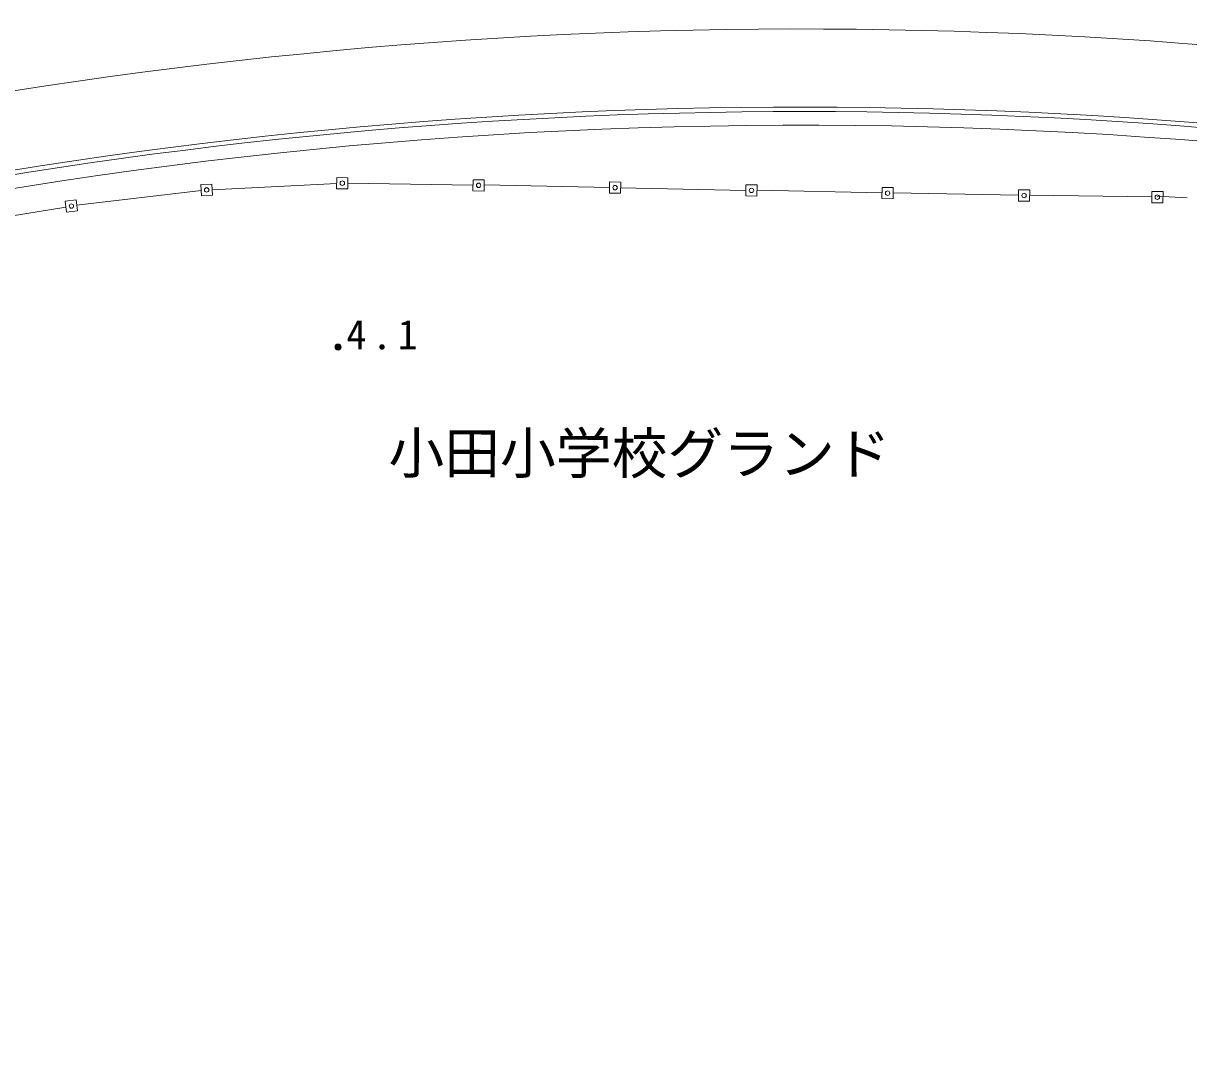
# Model space of a CAD drawing. Units: millimetres, scale not verified. Extents: x 40000 to 680000, y 20000 to 380000.
# Drawn here: x 223130 to 275356, y 264502 to 310968 of the extents above; entities that cross this region are included whole.
import ezdxf
from ezdxf.enums import TextEntityAlignment as Align

# ---------------------------------------------------------------- set-up
doc = ezdxf.new("R2010")
doc.units = ezdxf.units.MM
doc.header["$LTSCALE"] = 1000
doc.layers.add('M-BGD', color=7, linetype='Continuous', lineweight=13)
doc.layers.add('M-STR-STRC', color=7, linetype='Continuous', lineweight=13)
doc.styles.add('ＭＳ ゴシック', font='')
doc.styles.get('ＭＳ ゴシック').set_extended_font_data('MS Gothic')

msp = doc.modelspace()

# ---------------------------------------------------------------- linework, layer by layer
at = {"layer": 'M-BGD'}
for p, q in [((237181, 304053), (237173, 303553)), ((237681, 304045), (237181, 304053)), ((237681, 304045), (237673, 303545)), ((243287, 303955), (243279, 303455)), ((243787, 303947), (243287, 303955)), ((231099, 303466), (225534, 302808)), ((231584, 303760), (231085, 303734)), ((231111, 303234), (231085, 303734)), ((231611, 303260), (231584, 303760)), ((237177, 303790), (231598, 303503)), ((237673, 303545), (237173, 303553)), ((243283, 303712), (237677, 303802)), ((243779, 303447), (243279, 303455)), ((243787, 303947), (243779, 303447)), ((249400, 303608), (243783, 303728)), ((249405, 303856), (249395, 303355)), ((249905, 303845), (249405, 303856)), ((249905, 303845), (249895, 303345)), ((255512, 303471), (249900, 303596)), ((255517, 303730), (255507, 303230)), ((256017, 303720), (255517, 303730)), ((256017, 303720), (256007, 303220)), ((261612, 303360), (256012, 303480)), ((261616, 303608), (261607, 303108)), ((262116, 303599), (261616, 303608)), ((262116, 303599), (262107, 303099)), ((267731, 303500), (267725, 303000)), ((268231, 303494), (267731, 303500)), ((268231, 303494), (268225, 302994)), ((225505, 303053), (225008, 302992)), ((225008, 302992), (225069, 302496)), ((225505, 303053), (225565, 302556)), ((231611, 303260), (231111, 303234)), ((249895, 303345), (249395, 303355)), ((256007, 303220), (255507, 303230)), ((262107, 303099), (261607, 303108)), ((267728, 303255), (262112, 303369)), ((268225, 302994), (267725, 303000)), ((273704, 303192), (268229, 303259)), ((273707, 303426), (273700, 302926)), ((273700, 302926), (274200, 302920)), ((273707, 303426), (274207, 303420)), ((275285, 303146), (273938, 303215)), ((274207, 303420), (274200, 302920)), ((225040, 302731), (219561, 301824)), ((225565, 302556), (225069, 302496))]:
    msp.add_line(p, q, dxfattribs=at)
for centre, radius in [((231348, 303497), 100), ((237427, 303799), 100), ((243533, 303701), 100), ((249650, 303600), 100), ((255762, 303475), 100), ((261862, 303353), 100), ((267978, 303247), 100), ((273953, 303173), 100), ((225287, 302774), 100), ((237235, 296452), 135), ((237233, 296448), 108), ((237233, 296448), 81), ((237235, 296450), 54), ((237235, 296449), 27)]:
    msp.add_circle(centre, radius, dxfattribs=at)
for radius, start, end in [(233300, 79.04342, 129.11535), (222548, 78.84439, 126.02087), (222348, 79.80707, 126.01929), (221738, 79.7225, 106.59122)]:
    msp.add_arc((258034, 84663), radius, start, end, dxfattribs=at)
at = {"layer": 'M-STR-STRC'}
msp.add_arc((258034, 84663), 226049, 78.56436, 126.04819, dxfattribs=at)

# ---------------------------------------------------------------- texts
at = {"layer": 'M-BGD', "style": 'ＭＳ ゴシック'}
msp.add_text('小田小学校グランド', height=1833, rotation=359.891, dxfattribs=at).set_placement((239491, 290245), align=Align.BOTTOM_LEFT)
at = {"layer": 'M-BGD', "insert": (237607, 296336), "char_height": 1320, "attachment_point": 7, "rotation": 359.891, "style": 'ＭＳ ゴシック'}
msp.add_mtext('\\T1.28;4.1', dxfattribs=at)

doc.saveas('drawing.dxf')
